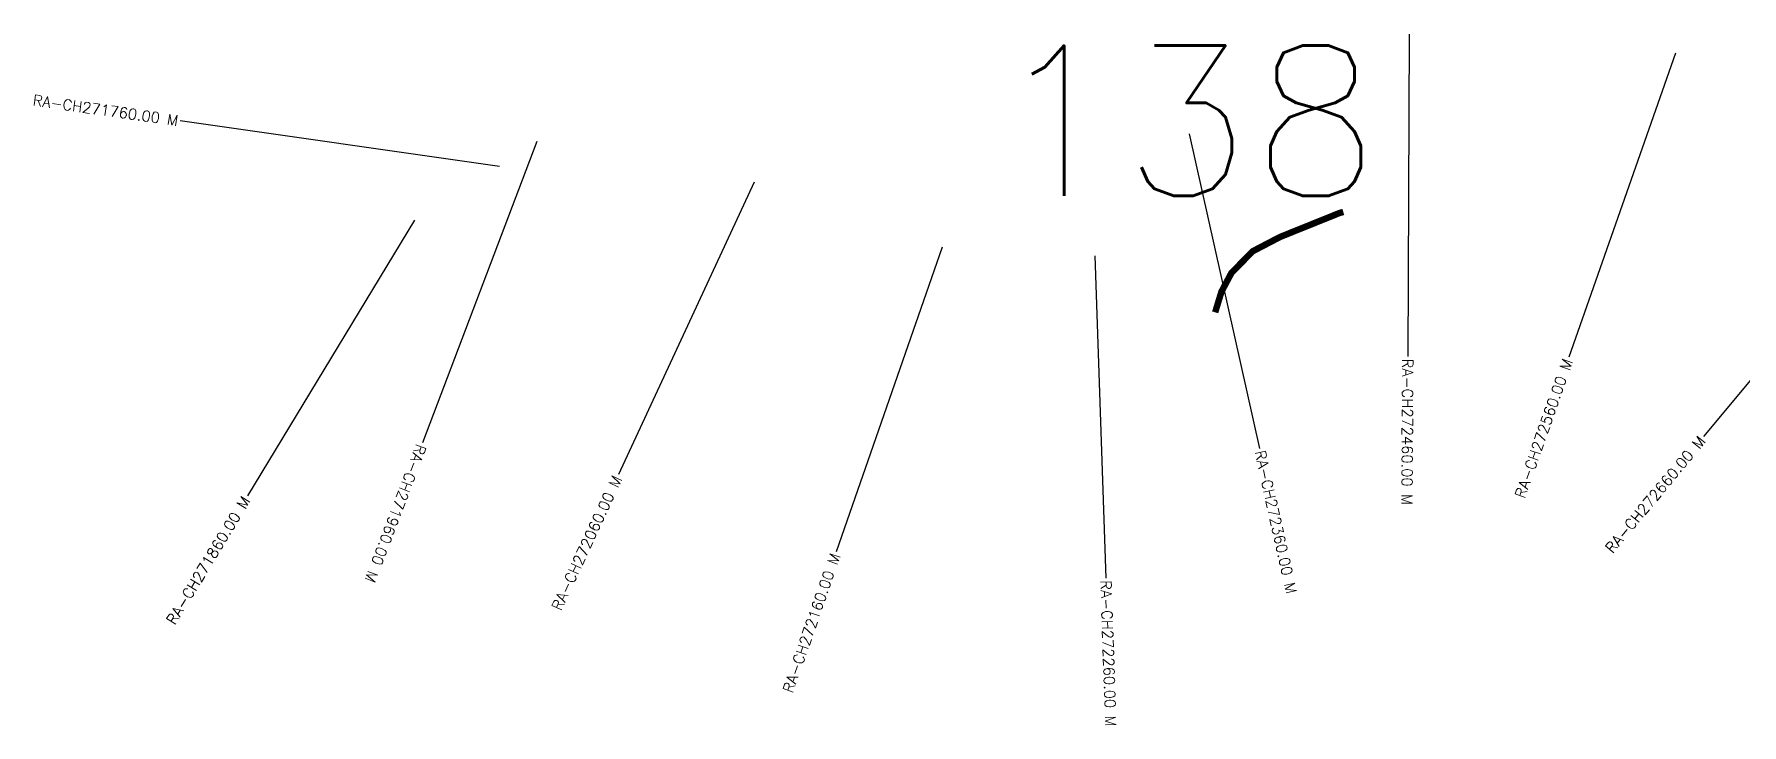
# Model space of a CAD drawing. Header units: metres. Extents: x 281582 to 287357, y 2025748 to 2031196.
# Drawn here: x 281666 to 282460, y 2029297 to 2029619 of the extents above; entities that cross this region are included whole.
import ezdxf
from ezdxf.enums import TextEntityAlignment as Align

# ---------------------------------------------------------------- set-up
doc = ezdxf.new("R2010")
doc.units = ezdxf.units.M
for name, color, linetype in [('CS', 134, 'Continuous'), ('CSMark', 6, 'Continuous'), ('NATURALLY PROTECTED', 3, 'Continuous')]:
    doc.layers.add(name, color=color, linetype=linetype)
doc.styles.get("Standard").update_dxf_attribs({"font": 'simplex.shx'})

msp = doc.modelspace()

# ---------------------------------------------------------------- linework, layer by layer
at = {"layer": 'CS'}
for p, q in [((282305.61, 2029618.5), (282304.87, 2029468.5)), ((282429.42, 2029609.69), (282379.76, 2029468.15)), ((281882.5, 2029556.93), (281734, 2029578.11)), ((282203.22, 2029572.13), (282235.88, 2029425.72)), ((281899.84, 2029568.46), (281846.6, 2029428.23)), ((282000.92, 2029549.67), (281937.85, 2029413.57)), ((282538.34, 2029546.59), (282442.43, 2029431.26)), ((281842.94, 2029531.87), (281765.2, 2029403.58)), ((282088.32, 2029519.34), (282039.1, 2029377.64)), ((282159.32, 2029515.28), (282164.45, 2029365.37))]:
    msp.add_line(p, q, dxfattribs=at)
at = {"layer": 'NATURALLY PROTECTED', "const_width": 3, "flags": 128}
msp.add_lwpolyline([(282215.31, 2029489.03), (282218.24, 2029498.63), (282222.87, 2029507.34), (282232.76, 2029517.45), (282245.55, 2029524.12), (282272.94, 2029535.17), (282274.91, 2029535.77)], dxfattribs=at)

# ---------------------------------------------------------------- texts
at = {"insert": (282112.06, 2029613.19), "char_height": 70, "attachment_point": 1}
msp.add_mtext_dynamic_manual_height_columns('138', width=95.1725, gutter_width=1, heights=[0], dxfattribs=at)
at = {"layer": 'CSMark'}
for s, rotation, p in [('RA-CH271760.00 M', 351.8835, (281733.01, 2029578.25)), ('RA-CH272560.00 M', 70.66443, (282379.42, 2029467.21)), ('RA-CH272660.00 M', 50.25695, (282441.79, 2029430.49)), ('RA-CH272060.00 M', 65.13599, (281937.42, 2029412.66)), ('RA-CH271860.00 M', 58.784, (281764.68, 2029402.73)), ('RA-CH272160.00 M', 70.84379, (282038.77, 2029376.7))]:
    msp.add_text(s, height=5, rotation=rotation, dxfattribs=at).set_placement(p, align=Align.MIDDLE_RIGHT)
for s, rotation, p in [('RA-CH272460.00 M', 269.71883, (282304.86, 2029467.5)), ('RA-CH271960.00 M', 249.2098, (281846.25, 2029427.29)), ('RA-CH272360.00 M', 282.57643, (282236.1, 2029424.75)), ('RA-CH272260.00 M', 271.9598, (282164.48, 2029364.37))]:
    msp.add_text(s, height=5, rotation=rotation, dxfattribs=at).set_placement(p, align=Align.MIDDLE_LEFT)

doc.saveas('drawing.dxf')
